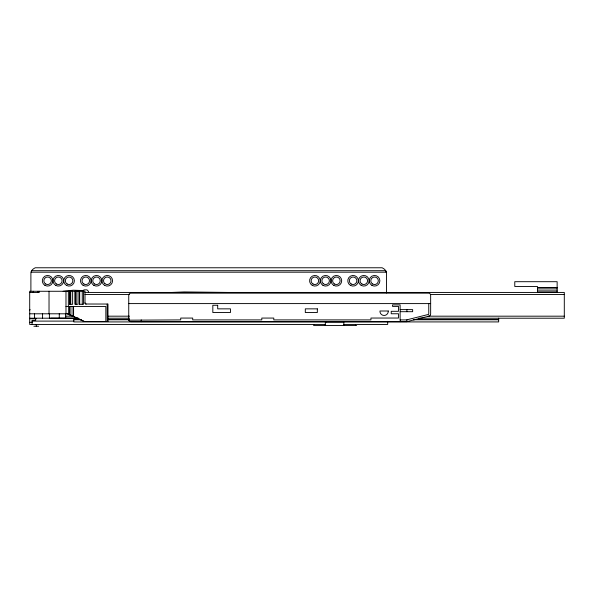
<?xml version="1.0" encoding="UTF-8"?>
<svg xmlns="http://www.w3.org/2000/svg" width="594" height="594" viewBox="0 0 594 594"><rect width="100%" height="100%" fill="white"/><g stroke="black" fill="none" stroke-linecap="round" stroke-linejoin="round"><path stroke-width="0.89" d="M325.341 324.443L29.7 324.443L29.7 291.275L85.009 291.275L85.001 302.843A1.166 1.121 90 0 0 85.091 303.311A1.203 1.158 89.3 0 0 85.536 303.846A1.255 1.21 88.4 0 0 85.959 304.017L107.982 304.039L107.982 321.554L84.289 321.554A163.744 9.801 24.1 0 0 73.574 316.602L69.216 314.761L69.216 306.519M29.7 310.209L30.094 309.526M63.113 291.275L73.285 290.214L83.858 290.577L83.858 289.857L86.976 289.857L88.491 291.372L88.528 292.434M172.178 292.434L184.11 291.944L227.309 292.434M31.727 270.686L385.662 270.686M537.451 287.659L557.142 287.659M537.451 288.038L557.142 288.038M537.451 290.095L557.142 290.095M537.451 291.84L557.142 291.84M29.7 292.463L39.249 292.463L39.249 291.275M84.831 292.434L564.3 292.434L564.3 318.213L418.748 318.213M84.927 294.461L129.336 294.461M430.754 294.461L564.3 294.461M128.742 303.593L430.65 303.593M65.956 306.519L105.851 306.519L105.851 321.554M29.7 313.795L67.412 313.795M65.533 316.179L72.951 316.179M108.182 316.179L129.507 316.179M428.022 316.179L564.3 316.179M29.7 318.198L77.911 318.198M78.512 318.213L50.705 318.109M108.182 318.213L129.507 318.213M29.7 318.718L36.189 318.718M80.346 319.409L73.849 319.409L73.849 321.918L326.143 321.918M108.175 319.409L129.507 319.409M416.119 319.409L498.67 319.409M73.849 319.765L81.274 319.765M108.175 319.765L129.507 319.765M413.335 319.765L498.67 319.765M32.083 321.102L73.76 321.102M343.77 321.918L498.67 321.918L498.67 318.154M29.7 322.297L32.484 322.297M343.837 324.443L387.689 324.443L387.689 321.317M356.667 325.519L313.706 325.579L313.706 324.443M33.873 326.24L38.647 326.24M67.092 313.795L69.216 314.761M557.142 292.434L557.142 281.697L514.775 281.697L514.775 286.471L537.451 286.471L537.451 292.434M430.65 314.026L430.65 295.3A2.146 2.146 0 0 0 428.504 293.154L130.895 293.154A2.146 2.146 0 0 0 128.742 295.3L128.742 319.52A2.146 2.146 0 0 0 130.895 321.673L406.786 321.673L429.024 316.112A2.146 2.146 0 0 0 430.576 314.59M428.757 303.593L428.757 314.352L406.563 319.899L400.118 319.899L400.118 311.694L412.644 311.694L412.644 309.615L400.118 309.615L400.118 304.878L392.53 304.878L392.53 306.4L398.492 306.4L398.492 311.315L391.223 311.315L391.223 313.758L398.492 313.758L398.492 318.042L370.938 318.042L370.938 319.899L273.789 319.899L273.789 318.065L261.798 318.065L261.798 319.899L192.708 319.899L192.708 318.065L180.71 318.065L180.71 319.899L128.846 320.173A2.131 2.057 -90 0 0 129.292 320.953L129.514 321.168A2.25 2.176 -90 0 0 130.324 321.592M406.897 309.615L406.897 311.694M406.897 319.817L406.897 321.644M400.222 309.615L400.222 311.694M400.222 319.899L400.222 321.673M386.501 292.939L386.501 273.73A5.97 5.97 0 0 0 383.516 268.562L382.128 267.768L35.261 267.768L33.873 268.562A5.97 5.97 0 0 0 30.895 273.73L30.895 291.105M355.472 324.443L355.472 325.579M343.837 325.579L343.837 322.238L325.341 322.238L325.341 325.579M141.216 319.899L141.216 321.673M107.195 304.039L107.195 321.554M83.531 291.275L83.531 304.291L79.522 304.291L79.522 291.275M82.262 291.275L82.262 304.291M79.7 291.275L79.7 304.291M78.074 291.275L78.074 304.291L75.022 304.291L75.022 291.275M76.173 291.275L76.173 304.291M75.282 291.275L75.282 304.291M73.574 306.519L73.574 316.602M73.04 306.519L73.04 316.357M72.624 291.275L72.624 304.291L69.565 304.291L69.565 291.275M70.909 306.519L70.909 315.466M70.723 291.275L70.723 304.291M69.832 291.275L69.832 304.291M68.874 306.519L68.874 314.605M68.362 291.275L68.362 306.519M65.979 291.275L65.979 313.795M65.711 313.587L65.711 318.198M59.274 313.684L59.274 318.198M49.391 313.714L49.391 318.198M49.027 291.275L49.027 313.795M42.568 313.714L42.568 318.198M38.053 291.275L38.053 292.463M36.264 324.443L36.264 326.24M35.67 318.198L35.67 320.329L32.083 320.329L32.083 324.443M34.474 313.677L34.474 318.198M33.279 291.275L33.279 292.463M385.662 270.686A7.388 6.46 0 0 1 386.293 272.193L31.096 272.193A7.388 6.46 0 0 1 31.727 270.686M86.189 304.039A1.203 1.188 -90 0 1 84.994 302.843M84.615 321.554A166.335 9.957 24.1 0 0 78.282 318.622A166.647 9.979 24.1 0 0 71.993 315.726M67.768 313.795A166.647 9.979 24.1 0 1 71.287 315.407M217.694 305.271L212.823 305.271L212.823 312.526L230.45 312.526L230.45 308.85L217.694 308.85L217.694 305.271M317.337 308.85L305.309 308.85L305.309 312.526L317.337 312.526L317.337 308.85M388.276 311.004L379.945 311.004A4.173 4.173 0 0 0 384.11 315.466A4.173 4.173 0 0 0 388.276 311.004M361.946 284.029A3.757 3.757 0 0 0 367.582 280.769A3.757 3.757 0 0 0 361.946 277.517A3.757 3.757 0 0 0 361.946 284.029M361.167 285.372A5.309 5.309 0 0 0 369.134 280.769A5.309 5.309 0 0 0 361.167 276.173A5.309 5.309 0 0 0 361.167 285.372M351.203 284.029A3.757 3.757 0 0 0 356.846 280.769A3.757 3.757 0 0 0 351.203 277.517A3.757 3.757 0 0 0 351.203 284.029M350.43 285.372A5.309 5.309 0 0 0 358.397 280.769A5.309 5.309 0 0 0 350.43 276.173A5.309 5.309 0 0 0 350.43 285.372M372.683 284.029A3.757 3.757 0 0 0 378.326 280.769A3.757 3.757 0 0 0 372.683 277.517A3.757 3.757 0 0 0 372.683 284.029M371.911 285.372A5.309 5.309 0 0 0 379.878 280.769A5.309 5.309 0 0 0 371.911 276.173A5.309 5.309 0 0 0 371.911 285.372M312.244 285.372A5.309 5.309 0 0 0 320.211 280.769A5.309 5.309 0 0 0 312.244 276.173A5.309 5.309 0 0 0 312.244 285.372M322.988 285.372A5.309 5.309 0 0 0 330.947 280.769A5.309 5.309 0 0 0 322.988 276.173A5.309 5.309 0 0 0 322.988 285.372M333.724 285.372A5.309 5.309 0 0 0 341.691 280.769A5.309 5.309 0 0 0 333.724 276.173A5.309 5.309 0 0 0 333.724 285.372M93.867 285.372A5.309 5.309 0 0 0 101.834 280.769A5.309 5.309 0 0 0 93.867 276.173A5.309 5.309 0 0 0 93.867 285.372M83.13 285.372A5.309 5.309 0 0 0 91.097 280.769A5.309 5.309 0 0 0 83.13 276.173A5.309 5.309 0 0 0 83.13 285.372M334.496 284.029A3.757 3.757 0 0 0 340.139 280.769A3.757 3.757 0 0 0 334.496 277.517A3.757 3.757 0 0 0 334.496 284.029M45.723 284.029A3.757 3.757 0 0 0 51.359 280.769A3.757 3.757 0 0 0 45.723 277.517A3.757 3.757 0 0 0 45.723 284.029M56.46 284.029A3.757 3.757 0 0 0 62.095 280.769A3.757 3.757 0 0 0 56.46 277.517A3.757 3.757 0 0 0 56.46 284.029M67.196 284.029A3.757 3.757 0 0 0 72.839 280.769A3.757 3.757 0 0 0 67.196 277.517A3.757 3.757 0 0 0 67.196 284.029M83.903 284.029A3.757 3.757 0 0 0 89.546 280.769A3.757 3.757 0 0 0 83.903 277.517A3.757 3.757 0 0 0 83.903 284.029M94.646 284.029A3.757 3.757 0 0 0 100.282 280.769A3.757 3.757 0 0 0 94.646 277.517A3.757 3.757 0 0 0 94.646 284.029M104.9 283.694A3.757 3.757 0 0 0 110.974 281.356A3.757 3.757 0 0 0 105.918 277.264A3.757 3.757 0 0 0 104.9 283.694M313.023 284.029A3.757 3.757 0 0 0 318.659 280.769A3.757 3.757 0 0 0 313.023 277.517A3.757 3.757 0 0 0 313.023 284.029M323.277 283.694A3.757 3.757 0 0 0 329.351 281.356A3.757 3.757 0 0 0 324.294 277.264A3.757 3.757 0 0 0 323.277 283.694M44.944 285.372A5.309 5.309 0 0 0 52.911 280.769A5.309 5.309 0 0 0 44.944 276.173A5.309 5.309 0 0 0 44.944 285.372M55.688 285.372A5.309 5.309 0 0 0 63.647 280.769A5.309 5.309 0 0 0 55.688 276.173A5.309 5.309 0 0 0 55.688 285.372M66.424 285.372A5.309 5.309 0 0 0 74.391 280.769A5.309 5.309 0 0 0 66.424 276.173A5.309 5.309 0 0 0 66.424 285.372M104.611 285.372A5.309 5.309 0 0 0 112.578 280.769A5.309 5.309 0 0 0 104.611 276.173A5.309 5.309 0 0 0 104.611 285.372"/></g></svg>
